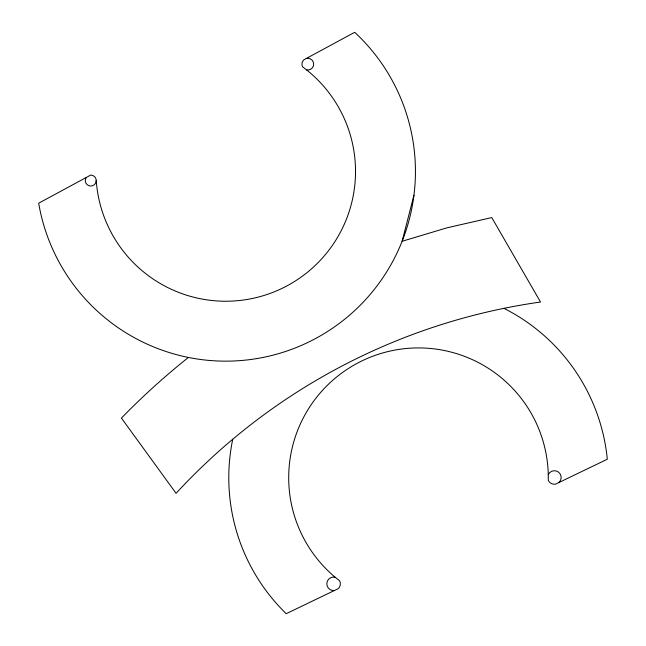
<?xml version="1.0" encoding="UTF-8"?>
<svg xmlns="http://www.w3.org/2000/svg" width="646" height="646" viewBox="0 0 646 646"><rect width="100%" height="100%" fill="white"/><g stroke="black" fill="none" stroke-linecap="round" stroke-linejoin="round"><path stroke-width="0.97" d="M413.933 195.245L402.119 241.273L446.959 227.836L491.767 217.573L540.524 302.021A612.707 612.707 0 0 0 176.075 493.31L121.432 418.091A704.116 704.116 0 0 1 188.422 357.44M96.23 180.42A129.806 129.806 0 0 0 286.113 286.331A129.806 129.806 0 0 0 306.559 69.873L302.603 66.845A5.862 5.862 0 0 1 303.919 59.755L354.694 32.3A189.714 189.714 0 0 1 315.975 338.31A189.714 189.714 0 0 1 38.687 203.199L90.658 175.09A5.467 5.467 0 0 1 96.141 181.574A5.467 5.467 0 0 1 88.672 185.612A5.467 5.467 0 0 1 86.249 177.472M558.863 482.554A6.767 6.767 0 0 0 558.443 472.065A6.767 6.767 0 0 0 548.268 474.608A129.806 129.806 0 0 0 362.18 360.775A129.806 129.806 0 0 0 335.153 577.233L339.659 580.835A6.767 6.767 0 0 1 338.326 588.627L286.21 613.7A189.714 189.714 0 0 1 232.73 439.264M548.268 474.608L548.276 480.374A6.767 6.767 0 0 0 555.56 484.137L607.313 459.241A189.714 189.714 0 0 0 503.953 308.344M334.386 590.525A6.767 6.767 0 0 1 326.836 583.419A6.767 6.767 0 0 1 335.153 577.233M306.252 58.495A5.862 5.862 0 0 1 313.665 63.986A5.862 5.862 0 0 1 306.559 69.873"/></g></svg>
